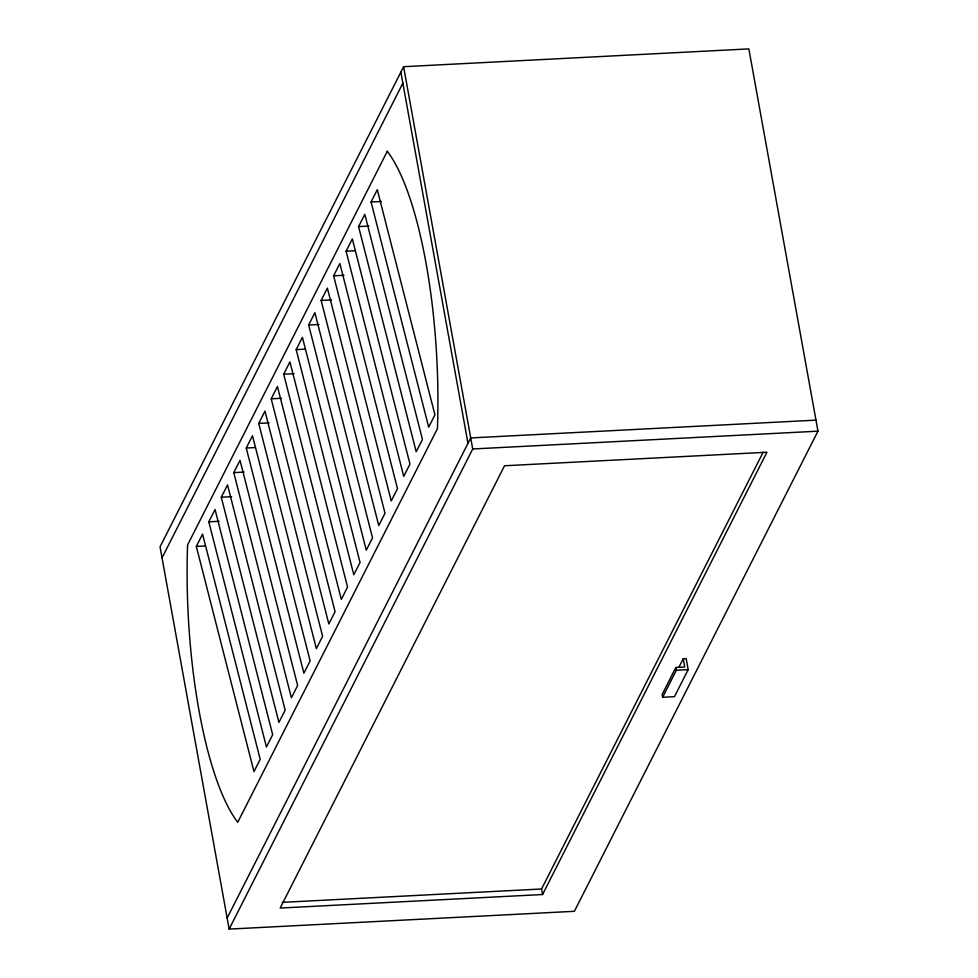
<?xml version="1.0" encoding="UTF-8"?>
<svg xmlns="http://www.w3.org/2000/svg" width="978" height="978" viewBox="0 0 978 978"><rect width="100%" height="100%" fill="white"/><g stroke="black" fill="none" stroke-linecap="round" stroke-linejoin="round"><path stroke-width="1.47" d="M403.608 66.7L160.037 546.824L229.145 929.1L574.392 911.3L817.963 431.176L748.855 48.9L403.608 66.7L472.716 448.975L229.145 929.1M162.03 557.863L402.863 83.154M196.321 546.433L202.568 534.122L260.197 759.283L253.962 771.581L196.321 546.433L205.197 545.968M208.803 521.824L215.05 509.526L272.679 734.686L266.444 746.984L208.803 521.824L219.158 521.298M221.285 497.227L227.532 484.929L285.16 710.077L278.926 722.387L221.285 497.227L231.639 496.69M233.766 472.631L240.013 460.32L297.642 685.48L291.407 697.779L233.766 472.631L244.121 472.093M246.248 448.022L252.495 435.723L310.124 660.884L303.877 673.182L246.248 448.022L255.124 447.569M258.73 423.425L264.977 411.127L322.606 636.275L316.359 648.585L258.73 423.425L269.084 422.887M271.212 398.816L277.446 386.518L335.087 611.678L328.84 623.976L271.212 398.816L281.566 398.291M283.693 374.219L289.928 361.921L347.569 587.081L341.322 599.38L283.693 374.219L294.048 373.682M296.175 349.623L302.41 337.312L360.051 562.472L353.804 574.771L296.175 349.623L305.05 349.158M308.657 325.014L314.892 312.716L372.532 537.876L366.285 550.174L308.657 325.014L319.011 324.488M321.139 300.417L327.373 288.119L385.014 513.267L378.767 525.577L321.139 300.417L331.493 299.879M333.62 275.82L339.855 263.51L397.496 488.67L391.249 500.968L333.62 275.82L343.975 275.283M346.102 251.212L352.337 238.913L409.965 464.073L403.731 476.372L346.102 251.212L354.977 250.759M358.584 226.615L364.818 214.316L422.447 439.464L416.212 451.763L358.584 226.615L368.938 226.077M371.065 202.006L377.3 189.708L434.929 414.868L428.694 427.166L371.065 202.006L381.42 201.48M227.141 918.061L470.724 437.936L815.97 420.137M542.57 894.515L766.948 452.239L504.538 465.76L280.16 908.049L542.57 894.515L541.567 888.99L763.195 452.154M683.231 658.744L684.722 667.033L675.847 667.485L662.143 694.514L662.632 697.277L674.465 696.666L688.182 669.637L686.189 658.597L683.231 658.744L679.111 666.849M662.632 697.277L676.348 670.248L675.847 667.485M472.716 448.975L817.963 431.176M676.348 670.248L688.182 669.637M282.214 902.364L541.567 888.99M400.87 72.103L467.985 443.34M387.288 151.309L187.593 544.929A224.928 60.966 87 0 0 237.727 822.29L437.423 428.67A224.928 60.966 87 0 0 387.288 151.309"/></g></svg>
